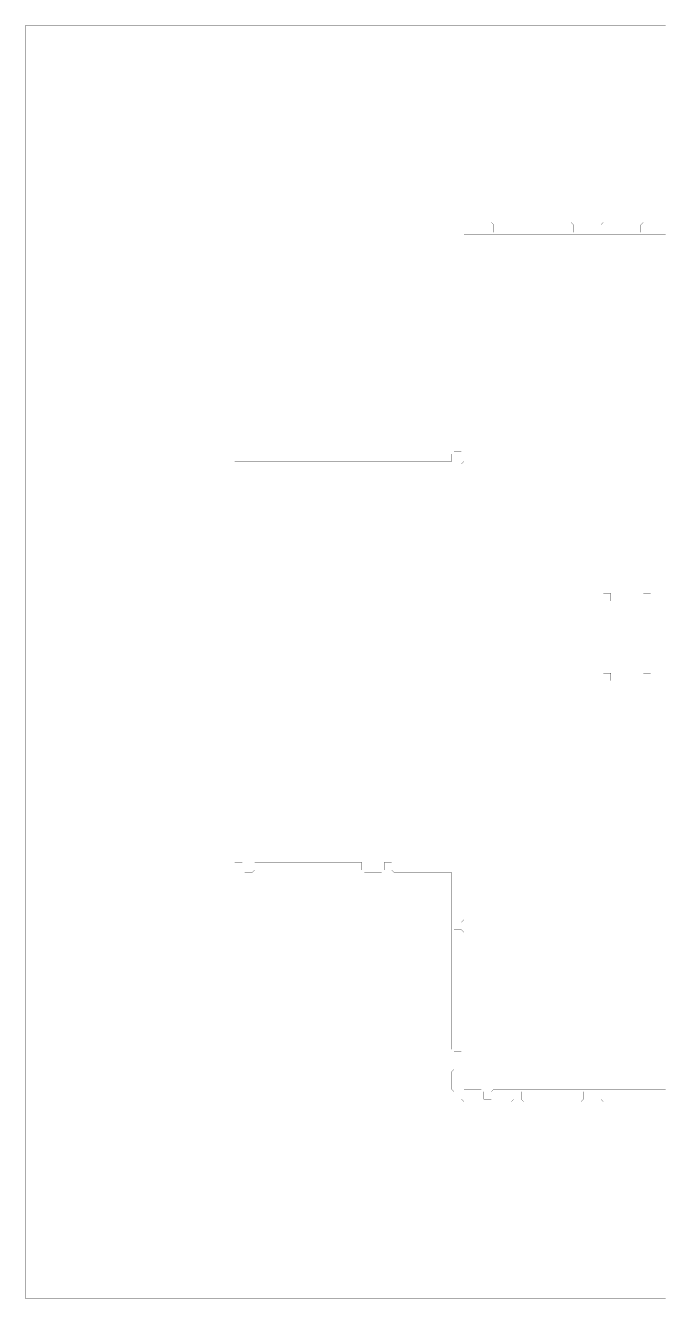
# Model space of a CAD drawing. Header units: metres. Extents: x 0 to 4990, y -4990 to 0.
# Drawn here: x 0 to 2501, y -4990 to 0 of the extents above; entities that cross this region are included whole.
import ezdxf

# ---------------------------------------------------------------- set-up
doc = ezdxf.new("R2010")
doc.units = ezdxf.units.M
doc.layers.add('conductor', color=1, linetype='Continuous')
doc.layers.add('substrate', color=5, linetype='Continuous')

msp = doc.modelspace()

# ---------------------------------------------------------------- linework, layer by layer
at = {"layer": 'conductor', "const_width": 0.5}
msp.add_lwpolyline([(2509.765625, -820.3125), (2500, -820.3125), (2490.234375, -820.3125), (2480.46875, -820.3125), (2470.703125, -820.3125), (2460.9375, -820.3125), (2451.171875, -820.3125), (2441.40625, -820.3125), (2431.640625, -820.3125), (2421.875, -820.3125), (2412.109375, -820.3125), (2402.34375, -820.3125), (2392.578125, -820.3125), (2382.8125, -820.3125), (2373.046875, -820.3125), (2363.28125, -820.3125), (2353.515625, -820.3125), (2343.75, -820.3125), (2333.984375, -820.3125), (2324.21875, -820.3125), (2314.453125, -820.3125), (2304.6875, -820.3125), (2294.921875, -820.3125), (2285.15625, -820.3125), (2275.390625, -820.3125), (2265.625, -820.3125), (2255.859375, -820.3125), (2246.09375, -820.3125), (2236.328125, -820.3125), (2226.5625, -820.3125), (2216.796875, -820.3125), (2207.03125, -820.3125), (2197.265625, -820.3125), (2187.5, -820.3125), (2177.734375, -820.3125), (2167.96875, -820.3125), (2158.203125, -820.3125), (2148.4375, -820.3125), (2138.671875, -820.3125), (2128.90625, -820.3125), (2119.140625, -820.3125), (2109.375, -820.3125), (2099.609375, -820.3125), (2089.84375, -820.3125), (2080.078125, -820.3125), (2070.3125, -820.3125), (2060.546875, -820.3125), (2050.78125, -820.3125), (2041.015625, -820.3125), (2031.25, -820.3125), (2021.484375, -820.3125), (2011.71875, -820.3125), (2001.953125, -820.3125), (1992.1875, -820.3125), (1982.421875, -820.3125), (1972.65625, -820.3125), (1962.890625, -820.3125), (1953.125, -820.3125), (1943.359375, -820.3125), (1933.59375, -820.3125), (1923.828125, -820.3125), (1914.0625, -820.3125), (1904.296875, -820.3125), (1894.53125, -820.3125), (1884.765625, -820.3125), (1875, -820.3125), (1865.234375, -820.3125), (1855.46875, -820.3125), (1845.703125, -820.3125), (1835.9375, -820.3125), (1826.171875, -820.3125), (1816.40625, -820.3125), (1806.640625, -820.3125), (1796.875, -820.3125), (1787.109375, -820.3125), (1777.34375, -820.3125), (1767.578125, -820.3125), (1757.8125, -820.3125), (1748.046875, -820.3125), (1738.28125, -820.3125), (1728.515625, -820.3125), (1718.75, -820.3125), (1718.75, -830.078125), (1718.75, -839.84375), (1718.75, -849.609375), (1718.75, -859.375), (1718.75, -869.140625), (1718.75, -878.90625), (1718.75, -888.671875), (1718.75, -898.4375), (1718.75, -908.203125), (1718.75, -917.96875), (1718.75, -927.734375), (1718.75, -937.5), (1718.75, -947.265625), (1718.75, -957.03125), (1718.75, -966.796875), (1718.75, -976.5625), (1718.75, -986.328125), (1718.75, -996.09375), (1718.75, -1005.859375), (1718.75, -1015.625), (1718.75, -1025.390625), (1718.75, -1035.15625), (1718.75, -1044.921875), (1718.75, -1054.6875), (1718.75, -1064.453125), (1718.75, -1074.21875), (1718.75, -1083.984375), (1718.75, -1093.75), (1718.75, -1103.515625), (1718.75, -1113.28125), (1718.75, -1123.046875), (1718.75, -1132.8125), (1718.75, -1142.578125), (1718.75, -1152.34375), (1718.75, -1162.109375), (1718.75, -1171.875), (1718.75, -1181.640625), (1718.75, -1191.40625), (1718.75, -1201.171875), (1718.75, -1210.9375), (1718.75, -1220.703125), (1718.75, -1230.46875), (1718.75, -1240.234375), (1718.75, -1250), (1718.75, -1259.765625), (1718.75, -1269.53125), (1718.75, -1279.296875), (1718.75, -1289.0625), (1718.75, -1298.828125), (1718.75, -1308.59375), (1718.75, -1318.359375), (1718.75, -1328.125), (1718.75, -1337.890625), (1718.75, -1347.65625), (1718.75, -1357.421875), (1718.75, -1367.1875), (1718.75, -1376.953125), (1718.75, -1386.71875), (1718.75, -1396.484375), (1718.75, -1406.25), (1718.75, -1416.015625), (1718.75, -1425.78125), (1718.75, -1435.546875), (1718.75, -1445.3125), (1718.75, -1455.078125), (1718.75, -1464.84375), (1718.75, -1474.609375), (1718.75, -1484.375), (1718.75, -1494.140625), (1718.75, -1503.90625), (1718.75, -1513.671875), (1718.75, -1523.4375), (1718.75, -1533.203125), (1718.75, -1542.96875), (1718.75, -1552.734375), (1718.75, -1562.5), (1718.75, -1572.265625), (1718.75, -1582.03125), (1718.75, -1591.796875), (1718.75, -1601.5625), (1718.75, -1611.328125), (1718.75, -1621.09375), (1718.75, -1630.859375), (1718.75, -1640.625), (1718.75, -1650.390625), (1718.75, -1660.15625), (1718.75, -1669.921875), (1718.75, -1679.6875), (1718.75, -1689.453125), (1718.75, -1699.21875), (1718.75, -1708.984375), (1708.984375, -1718.75), (1699.21875, -1718.75), (1689.453125, -1718.75), (1679.6875, -1718.75), (1669.921875, -1718.75), (1660.15625, -1718.75), (1650.390625, -1718.75), (1640.625, -1718.75), (1630.859375, -1718.75), (1621.09375, -1718.75), (1611.328125, -1718.75), (1601.5625, -1718.75), (1591.796875, -1718.75), (1582.03125, -1718.75), (1572.265625, -1718.75), (1562.5, -1718.75), (1552.734375, -1718.75), (1542.96875, -1718.75), (1533.203125, -1718.75), (1523.4375, -1718.75), (1513.671875, -1718.75), (1503.90625, -1718.75), (1494.140625, -1718.75), (1484.375, -1718.75), (1474.609375, -1718.75), (1464.84375, -1718.75), (1455.078125, -1718.75), (1445.3125, -1718.75), (1435.546875, -1718.75), (1425.78125, -1718.75), (1416.015625, -1718.75), (1406.25, -1718.75), (1396.484375, -1718.75), (1386.71875, -1718.75), (1376.953125, -1718.75), (1367.1875, -1718.75), (1357.421875, -1718.75), (1347.65625, -1718.75), (1337.890625, -1718.75), (1328.125, -1718.75), (1318.359375, -1718.75), (1308.59375, -1718.75), (1298.828125, -1718.75), (1289.0625, -1718.75), (1279.296875, -1718.75), (1269.53125, -1718.75), (1259.765625, -1718.75), (1250, -1718.75), (1240.234375, -1718.75), (1230.46875, -1718.75), (1220.703125, -1718.75), (1210.9375, -1718.75), (1201.171875, -1718.75), (1191.40625, -1718.75), (1181.640625, -1718.75), (1171.875, -1718.75), (1162.109375, -1718.75), (1152.34375, -1718.75), (1142.578125, -1718.75), (1132.8125, -1718.75), (1123.046875, -1718.75), (1113.28125, -1718.75), (1103.515625, -1718.75), (1093.75, -1718.75), (1083.984375, -1718.75), (1074.21875, -1718.75), (1064.453125, -1718.75), (1054.6875, -1718.75), (1044.921875, -1718.75), (1035.15625, -1718.75), (1025.390625, -1718.75), (1015.625, -1718.75), (1005.859375, -1718.75), (996.09375, -1718.75), (986.328125, -1718.75), (976.5625, -1718.75), (966.796875, -1718.75), (957.03125, -1718.75), (947.265625, -1718.75), (937.5, -1718.75), (927.734375, -1718.75), (917.96875, -1718.75), (908.203125, -1718.75), (898.4375, -1718.75), (888.671875, -1718.75), (878.90625, -1718.75), (869.140625, -1718.75), (859.375, -1718.75), (859.375, -1728.515625), (859.375, -1738.28125), (859.375, -1748.046875), (849.609375, -1757.8125), (839.84375, -1757.8125), (830.078125, -1757.8125), (820.3125, -1757.8125), (820.3125, -1767.578125), (820.3125, -1777.34375), (820.3125, -1787.109375), (820.3125, -1796.875), (820.3125, -1806.640625), (820.3125, -1816.40625), (820.3125, -1826.171875), (820.3125, -1835.9375), (820.3125, -1845.703125), (820.3125, -1855.46875), (820.3125, -1865.234375), (820.3125, -1875), (820.3125, -1884.765625), (820.3125, -1894.53125), (820.3125, -1904.296875), (820.3125, -1914.0625), (820.3125, -1923.828125), (820.3125, -1933.59375), (820.3125, -1943.359375), (820.3125, -1953.125), (820.3125, -1962.890625), (820.3125, -1972.65625), (820.3125, -1982.421875), (820.3125, -1992.1875), (820.3125, -2001.953125), (820.3125, -2011.71875), (820.3125, -2021.484375), (820.3125, -2031.25), (820.3125, -2041.015625), (820.3125, -2050.78125), (820.3125, -2060.546875), (820.3125, -2070.3125), (820.3125, -2080.078125), (820.3125, -2089.84375), (820.3125, -2099.609375), (820.3125, -2109.375), (820.3125, -2119.140625), (820.3125, -2128.90625), (820.3125, -2138.671875), (820.3125, -2148.4375), (820.3125, -2158.203125), (820.3125, -2167.96875), (820.3125, -2177.734375), (820.3125, -2187.5), (820.3125, -2197.265625), (820.3125, -2207.03125), (820.3125, -2216.796875), (820.3125, -2226.5625), (820.3125, -2236.328125), (820.3125, -2246.09375), (820.3125, -2255.859375), (820.3125, -2265.625), (820.3125, -2275.390625), (820.3125, -2285.15625), (820.3125, -2294.921875), (820.3125, -2304.6875), (820.3125, -2314.453125), (820.3125, -2324.21875), (820.3125, -2333.984375), (820.3125, -2343.75), (820.3125, -2353.515625), (820.3125, -2363.28125), (820.3125, -2373.046875), (820.3125, -2382.8125), (820.3125, -2392.578125), (820.3125, -2402.34375), (820.3125, -2412.109375), (820.3125, -2421.875), (820.3125, -2431.640625), (820.3125, -2441.40625), (820.3125, -2451.171875), (820.3125, -2460.9375), (820.3125, -2470.703125), (820.3125, -2480.46875), (820.3125, -2490.234375), (820.3125, -2500), (820.3125, -2509.765625), (820.3125, -2519.53125), (820.3125, -2529.296875), (820.3125, -2539.0625), (820.3125, -2548.828125), (820.3125, -2558.59375), (820.3125, -2568.359375), (820.3125, -2578.125), (820.3125, -2587.890625), (820.3125, -2597.65625), (820.3125, -2607.421875), (820.3125, -2617.1875), (820.3125, -2626.953125), (820.3125, -2636.71875), (820.3125, -2646.484375), (820.3125, -2656.25), (820.3125, -2666.015625), (820.3125, -2675.78125), (820.3125, -2685.546875), (820.3125, -2695.3125), (820.3125, -2705.078125), (820.3125, -2714.84375), (820.3125, -2724.609375), (820.3125, -2734.375), (820.3125, -2744.140625), (820.3125, -2753.90625), (820.3125, -2763.671875), (820.3125, -2773.4375), (820.3125, -2783.203125), (820.3125, -2792.96875), (820.3125, -2802.734375), (820.3125, -2812.5), (820.3125, -2822.265625), (820.3125, -2832.03125), (820.3125, -2841.796875), (820.3125, -2851.5625), (820.3125, -2861.328125), (820.3125, -2871.09375), (820.3125, -2880.859375), (820.3125, -2890.625), (820.3125, -2900.390625), (820.3125, -2910.15625), (820.3125, -2919.921875), (820.3125, -2929.6875), (820.3125, -2939.453125), (820.3125, -2949.21875), (820.3125, -2958.984375), (820.3125, -2968.75), (820.3125, -2978.515625), (820.3125, -2988.28125), (820.3125, -2998.046875), (820.3125, -3007.8125), (820.3125, -3017.578125), (820.3125, -3027.34375), (820.3125, -3037.109375), (820.3125, -3046.875), (820.3125, -3056.640625), (820.3125, -3066.40625), (820.3125, -3076.171875), (820.3125, -3085.9375), (820.3125, -3095.703125), (820.3125, -3105.46875), (820.3125, -3115.234375), (820.3125, -3125), (820.3125, -3134.765625), (820.3125, -3144.53125), (820.3125, -3154.296875), (820.3125, -3164.0625), (820.3125, -3173.828125), (820.3125, -3183.59375), (820.3125, -3193.359375), (820.3125, -3203.125), (820.3125, -3212.890625), (820.3125, -3222.65625), (820.3125, -3232.421875), (820.3125, -3242.1875), (820.3125, -3251.953125), (820.3125, -3261.71875), (820.3125, -3271.484375), (830.078125, -3271.484375), (839.84375, -3271.484375), (849.609375, -3271.484375), (859.375, -3271.484375), (869.140625, -3271.484375), (878.90625, -3271.484375), (888.671875, -3271.484375), (898.4375, -3271.484375), (908.203125, -3271.484375), (917.96875, -3271.484375), (927.734375, -3271.484375), (937.5, -3271.484375), (947.265625, -3271.484375), (957.03125, -3271.484375), (966.796875, -3271.484375), (976.5625, -3271.484375), (986.328125, -3271.484375), (996.09375, -3271.484375), (1005.859375, -3271.484375), (1015.625, -3271.484375), (1025.390625, -3271.484375), (1035.15625, -3271.484375), (1044.921875, -3271.484375), (1054.6875, -3271.484375), (1064.453125, -3271.484375), (1074.21875, -3271.484375), (1083.984375, -3271.484375), (1093.75, -3271.484375), (1103.515625, -3271.484375), (1113.28125, -3271.484375), (1123.046875, -3271.484375), (1132.8125, -3271.484375), (1142.578125, -3271.484375), (1152.34375, -3271.484375), (1162.109375, -3271.484375), (1171.875, -3271.484375), (1181.640625, -3271.484375), (1191.40625, -3271.484375), (1201.171875, -3271.484375), (1210.9375, -3271.484375), (1220.703125, -3271.484375), (1230.46875, -3271.484375), (1240.234375, -3271.484375), (1250, -3271.484375), (1259.765625, -3271.484375), (1269.53125, -3271.484375), (1279.296875, -3271.484375), (1289.0625, -3271.484375), (1298.828125, -3271.484375), (1308.59375, -3271.484375), (1318.359375, -3271.484375), (1328.125, -3271.484375), (1337.890625, -3271.484375), (1347.65625, -3271.484375), (1357.421875, -3271.484375), (1367.1875, -3271.484375), (1376.953125, -3271.484375), (1386.71875, -3271.484375), (1396.484375, -3271.484375), (1406.25, -3271.484375), (1416.015625, -3271.484375), (1425.78125, -3271.484375), (1435.546875, -3271.484375), (1445.3125, -3271.484375), (1455.078125, -3271.484375), (1464.84375, -3271.484375), (1474.609375, -3271.484375), (1484.375, -3271.484375), (1494.140625, -3271.484375), (1503.90625, -3271.484375), (1513.671875, -3271.484375), (1523.4375, -3271.484375), (1533.203125, -3271.484375), (1542.96875, -3271.484375), (1552.734375, -3271.484375), (1562.5, -3271.484375), (1572.265625, -3271.484375), (1582.03125, -3271.484375), (1591.796875, -3271.484375), (1601.5625, -3271.484375), (1611.328125, -3271.484375), (1621.09375, -3271.484375), (1630.859375, -3271.484375), (1640.625, -3271.484375), (1650.390625, -3271.484375), (1660.15625, -3271.484375), (1669.921875, -3271.484375), (1679.6875, -3281.25), (1679.6875, -3291.015625), (1679.6875, -3300.78125), (1679.6875, -3310.546875), (1689.453125, -3310.546875), (1699.21875, -3310.546875), (1708.984375, -3310.546875), (1718.75, -3320.3125), (1718.75, -3330.078125), (1718.75, -3339.84375), (1718.75, -3349.609375), (1718.75, -3359.375), (1718.75, -3369.140625), (1718.75, -3378.90625), (1718.75, -3388.671875), (1718.75, -3398.4375), (1718.75, -3408.203125), (1718.75, -3417.96875), (1718.75, -3427.734375), (1718.75, -3437.5), (1718.75, -3447.265625), (1718.75, -3457.03125), (1718.75, -3466.796875), (1718.75, -3476.5625), (1718.75, -3486.328125), (1718.75, -3496.09375), (1718.75, -3505.859375), (1708.984375, -3515.625), (1699.21875, -3515.625), (1689.453125, -3515.625), (1679.6875, -3515.625), (1679.6875, -3525.390625), (1679.6875, -3535.15625), (1679.6875, -3544.921875), (1689.453125, -3544.921875), (1699.21875, -3544.921875), (1708.984375, -3544.921875), (1718.75, -3554.6875), (1718.75, -3564.453125), (1718.75, -3574.21875), (1718.75, -3583.984375), (1718.75, -3593.75), (1718.75, -3603.515625), (1718.75, -3613.28125), (1718.75, -3623.046875), (1718.75, -3632.8125), (1718.75, -3642.578125), (1718.75, -3652.34375), (1718.75, -3662.109375), (1718.75, -3671.875), (1718.75, -3681.640625), (1718.75, -3691.40625), (1718.75, -3701.171875), (1718.75, -3710.9375), (1718.75, -3720.703125), (1718.75, -3730.46875), (1718.75, -3740.234375), (1718.75, -3750), (1718.75, -3759.765625), (1718.75, -3769.53125), (1718.75, -3779.296875), (1718.75, -3789.0625), (1718.75, -3798.828125), (1718.75, -3808.59375), (1718.75, -3818.359375), (1718.75, -3828.125), (1718.75, -3837.890625), (1718.75, -3847.65625), (1718.75, -3857.421875), (1718.75, -3867.1875), (1718.75, -3876.953125), (1718.75, -3886.71875), (1718.75, -3896.484375), (1718.75, -3906.25), (1718.75, -3916.015625), (1718.75, -3925.78125), (1718.75, -3935.546875), (1718.75, -3945.3125), (1718.75, -3955.078125), (1718.75, -3964.84375), (1718.75, -3974.609375), (1718.75, -3984.375), (1718.75, -3994.140625), (1718.75, -4003.90625), (1718.75, -4013.671875), (1718.75, -4023.4375), (1718.75, -4033.203125), (1718.75, -4042.96875), (1718.75, -4052.734375), (1718.75, -4062.5), (1718.75, -4072.265625), (1718.75, -4082.03125), (1718.75, -4091.796875), (1718.75, -4101.5625), (1718.75, -4111.328125), (1718.75, -4121.09375), (1718.75, -4130.859375), (1718.75, -4140.625), (1718.75, -4150.390625), (1718.75, -4160.15625), (1718.75, -4169.921875), (1728.515625, -4169.921875), (1738.28125, -4169.921875), (1748.046875, -4169.921875), (1757.8125, -4169.921875), (1767.578125, -4169.921875), (1777.34375, -4169.921875), (1787.109375, -4169.921875), (1796.875, -4179.6875), (1796.875, -4189.453125), (1796.875, -4199.21875), (1796.875, -4208.984375), (1806.640625, -4208.984375), (1816.40625, -4208.984375), (1826.171875, -4208.984375), (1826.171875, -4199.21875), (1826.171875, -4189.453125), (1826.171875, -4179.6875), (1835.9375, -4169.921875), (1845.703125, -4169.921875), (1855.46875, -4169.921875), (1865.234375, -4169.921875), (1875, -4169.921875), (1884.765625, -4169.921875), (1894.53125, -4169.921875), (1904.296875, -4169.921875), (1914.0625, -4169.921875), (1923.828125, -4169.921875), (1933.59375, -4169.921875), (1943.359375, -4169.921875), (1953.125, -4169.921875), (1962.890625, -4169.921875), (1972.65625, -4169.921875), (1982.421875, -4169.921875), (1992.1875, -4169.921875), (2001.953125, -4169.921875), (2011.71875, -4169.921875), (2021.484375, -4169.921875), (2031.25, -4169.921875), (2041.015625, -4169.921875), (2050.78125, -4169.921875), (2060.546875, -4169.921875), (2070.3125, -4169.921875), (2080.078125, -4169.921875), (2089.84375, -4169.921875), (2099.609375, -4169.921875), (2109.375, -4169.921875), (2119.140625, -4169.921875), (2128.90625, -4169.921875), (2138.671875, -4169.921875), (2148.4375, -4169.921875), (2158.203125, -4169.921875), (2167.96875, -4169.921875), (2177.734375, -4169.921875), (2187.5, -4169.921875), (2197.265625, -4169.921875), (2207.03125, -4169.921875), (2216.796875, -4169.921875), (2226.5625, -4169.921875), (2236.328125, -4169.921875), (2246.09375, -4169.921875), (2255.859375, -4169.921875), (2265.625, -4169.921875), (2275.390625, -4169.921875), (2285.15625, -4169.921875), (2294.921875, -4169.921875), (2304.6875, -4169.921875), (2314.453125, -4169.921875), (2324.21875, -4169.921875), (2333.984375, -4169.921875), (2343.75, -4169.921875), (2353.515625, -4169.921875), (2363.28125, -4169.921875), (2373.046875, -4169.921875), (2382.8125, -4169.921875), (2392.578125, -4169.921875), (2402.34375, -4169.921875), (2412.109375, -4169.921875), (2421.875, -4169.921875), (2431.640625, -4169.921875), (2441.40625, -4169.921875), (2451.171875, -4169.921875), (2460.9375, -4169.921875), (2470.703125, -4169.921875), (2480.46875, -4169.921875), (2490.234375, -4169.921875), (2500, -4169.921875), (2509.765625, -4169.921875)], dxfattribs=at)
at = {"layer": 'substrate', "const_width": 0.5}
for points in [[(2509.765625, 0), (2500, 0), (2490.234375, 0), (2480.46875, 0), (2470.703125, 0), (2460.9375, 0), (2451.171875, 0), (2441.40625, 0), (2431.640625, 0), (2421.875, 0), (2412.109375, 0), (2402.34375, 0), (2392.578125, 0), (2382.8125, 0), (2373.046875, 0), (2363.28125, 0), (2353.515625, 0), (2343.75, 0), (2333.984375, 0), (2324.21875, 0), (2314.453125, 0), (2304.6875, 0), (2294.921875, 0), (2285.15625, 0), (2275.390625, 0), (2265.625, 0), (2255.859375, 0), (2246.09375, 0), (2236.328125, 0), (2226.5625, 0), (2216.796875, 0), (2207.03125, 0), (2197.265625, 0), (2187.5, 0), (2177.734375, 0), (2167.96875, 0), (2158.203125, 0), (2148.4375, 0), (2138.671875, 0), (2128.90625, 0), (2119.140625, 0), (2109.375, 0), (2099.609375, 0), (2089.84375, 0), (2080.078125, 0), (2070.3125, 0), (2060.546875, 0), (2050.78125, 0), (2041.015625, 0), (2031.25, 0), (2021.484375, 0), (2011.71875, 0), (2001.953125, 0), (1992.1875, 0), (1982.421875, 0), (1972.65625, 0), (1962.890625, 0), (1953.125, 0), (1943.359375, 0), (1933.59375, 0), (1923.828125, 0), (1914.0625, 0), (1904.296875, 0), (1894.53125, 0), (1884.765625, 0), (1875, 0), (1865.234375, 0), (1855.46875, 0), (1845.703125, 0), (1835.9375, 0), (1826.171875, 0), (1816.40625, 0), (1806.640625, 0), (1796.875, 0), (1787.109375, 0), (1777.34375, 0), (1767.578125, 0), (1757.8125, 0), (1748.046875, 0), (1738.28125, 0), (1728.515625, 0), (1718.75, 0), (1708.984375, 0), (1699.21875, 0), (1689.453125, 0), (1679.6875, 0), (1669.921875, 0), (1660.15625, 0), (1650.390625, 0), (1640.625, 0), (1630.859375, 0), (1621.09375, 0), (1611.328125, 0), (1601.5625, 0), (1591.796875, 0), (1582.03125, 0), (1572.265625, 0), (1562.5, 0), (1552.734375, 0), (1542.96875, 0), (1533.203125, 0), (1523.4375, 0), (1513.671875, 0), (1503.90625, 0), (1494.140625, 0), (1484.375, 0), (1474.609375, 0), (1464.84375, 0), (1455.078125, 0), (1445.3125, 0), (1435.546875, 0), (1425.78125, 0), (1416.015625, 0), (1406.25, 0), (1396.484375, 0), (1386.71875, 0), (1376.953125, 0), (1367.1875, 0), (1357.421875, 0), (1347.65625, 0), (1337.890625, 0), (1328.125, 0), (1318.359375, 0), (1308.59375, 0), (1298.828125, 0), (1289.0625, 0), (1279.296875, 0), (1269.53125, 0), (1259.765625, 0), (1250, 0), (1240.234375, 0), (1230.46875, 0), (1220.703125, 0), (1210.9375, 0), (1201.171875, 0), (1191.40625, 0), (1181.640625, 0), (1171.875, 0), (1162.109375, 0), (1152.34375, 0), (1142.578125, 0), (1132.8125, 0), (1123.046875, 0), (1113.28125, 0), (1103.515625, 0), (1093.75, 0), (1083.984375, 0), (1074.21875, 0), (1064.453125, 0), (1054.6875, 0), (1044.921875, 0), (1035.15625, 0), (1025.390625, 0), (1015.625, 0), (1005.859375, 0), (996.09375, 0), (986.328125, 0), (976.5625, 0), (966.796875, 0), (957.03125, 0), (947.265625, 0), (937.5, 0), (927.734375, 0), (917.96875, 0), (908.203125, 0), (898.4375, 0), (888.671875, 0), (878.90625, 0), (869.140625, 0), (859.375, 0), (849.609375, 0), (839.84375, 0), (830.078125, 0), (820.3125, 0), (810.546875, 0), (800.78125, 0), (791.015625, 0), (781.25, 0), (771.484375, 0), (761.71875, 0), (751.953125, 0), (742.1875, 0), (732.421875, 0), (722.65625, 0), (712.890625, 0), (703.125, 0), (693.359375, 0), (683.59375, 0), (673.828125, 0), (664.0625, 0), (654.296875, 0), (644.53125, 0), (634.765625, 0), (625, 0), (615.234375, 0), (605.46875, 0), (595.703125, 0), (585.9375, 0), (576.171875, 0), (566.40625, 0), (556.640625, 0), (546.875, 0), (537.109375, 0), (527.34375, 0), (517.578125, 0), (507.8125, 0), (498.046875, 0), (488.28125, 0), (478.515625, 0), (468.75, 0), (458.984375, 0), (449.21875, 0), (439.453125, 0), (429.6875, 0), (419.921875, 0), (410.15625, 0), (400.390625, 0), (390.625, 0), (380.859375, 0), (371.09375, 0), (361.328125, 0), (351.5625, 0), (341.796875, 0), (332.03125, 0), (322.265625, 0), (312.5, 0), (302.734375, 0), (292.96875, 0), (283.203125, 0), (273.4375, 0), (263.671875, 0), (253.90625, 0), (244.140625, 0), (234.375, 0), (224.609375, 0), (214.84375, 0), (205.078125, 0), (195.3125, 0), (185.546875, 0), (175.78125, 0), (166.015625, 0), (156.25, 0), (146.484375, 0), (136.71875, 0), (126.953125, 0), (117.1875, 0), (107.421875, 0), (97.65625, 0), (87.890625, 0), (78.125, 0), (68.359375, 0), (58.59375, 0), (48.828125, 0), (39.0625, 0), (29.296875, 0), (19.53125, 0), (9.765625, 0), (0, 0), (0, -9.765625), (0, -19.53125), (0, -29.296875), (0, -39.0625), (0, -48.828125), (0, -58.59375), (0, -68.359375), (0, -78.125), (0, -87.890625), (0, -97.65625), (0, -107.421875), (0, -117.1875), (0, -126.953125), (0, -136.71875), (0, -146.484375), (0, -156.25), (0, -166.015625), (0, -175.78125), (0, -185.546875), (0, -195.3125), (0, -205.078125), (0, -214.84375), (0, -224.609375), (0, -234.375), (0, -244.140625), (0, -253.90625), (0, -263.671875), (0, -273.4375), (0, -283.203125), (0, -292.96875), (0, -302.734375), (0, -312.5), (0, -322.265625), (0, -332.03125), (0, -341.796875), (0, -351.5625), (0, -361.328125), (0, -371.09375), (0, -380.859375), (0, -390.625), (0, -400.390625), (0, -410.15625), (0, -419.921875), (0, -429.6875), (0, -439.453125), (0, -449.21875), (0, -458.984375), (0, -468.75), (0, -478.515625), (0, -488.28125), (0, -498.046875), (0, -507.8125), (0, -517.578125), (0, -527.34375), (0, -537.109375), (0, -546.875), (0, -556.640625), (0, -566.40625), (0, -576.171875), (0, -585.9375), (0, -595.703125), (0, -605.46875), (0, -615.234375), (0, -625), (0, -634.765625), (0, -644.53125), (0, -654.296875), (0, -664.0625), (0, -673.828125), (0, -683.59375), (0, -693.359375), (0, -703.125), (0, -712.890625), (0, -722.65625), (0, -732.421875), (0, -742.1875), (0, -751.953125), (0, -761.71875), (0, -771.484375), (0, -781.25), (0, -791.015625), (0, -800.78125), (0, -810.546875), (0, -820.3125), (0, -830.078125), (0, -839.84375), (0, -849.609375), (0, -859.375), (0, -869.140625), (0, -878.90625), (0, -888.671875), (0, -898.4375), (0, -908.203125), (0, -917.96875), (0, -927.734375), (0, -937.5), (0, -947.265625), (0, -957.03125), (0, -966.796875), (0, -976.5625), (0, -986.328125), (0, -996.09375), (0, -1005.859375), (0, -1015.625), (0, -1025.390625), (0, -1035.15625), (0, -1044.921875), (0, -1054.6875), (0, -1064.453125), (0, -1074.21875), (0, -1083.984375), (0, -1093.75), (0, -1103.515625), (0, -1113.28125), (0, -1123.046875), (0, -1132.8125), (0, -1142.578125), (0, -1152.34375), (0, -1162.109375), (0, -1171.875), (0, -1181.640625), (0, -1191.40625), (0, -1201.171875), (0, -1210.9375), (0, -1220.703125), (0, -1230.46875), (0, -1240.234375), (0, -1250), (0, -1259.765625), (0, -1269.53125), (0, -1279.296875), (0, -1289.0625), (0, -1298.828125), (0, -1308.59375), (0, -1318.359375), (0, -1328.125), (0, -1337.890625), (0, -1347.65625), (0, -1357.421875), (0, -1367.1875), (0, -1376.953125), (0, -1386.71875), (0, -1396.484375), (0, -1406.25), (0, -1416.015625), (0, -1425.78125), (0, -1435.546875), (0, -1445.3125), (0, -1455.078125), (0, -1464.84375), (0, -1474.609375), (0, -1484.375), (0, -1494.140625), (0, -1503.90625), (0, -1513.671875), (0, -1523.4375), (0, -1533.203125), (0, -1542.96875), (0, -1552.734375), (0, -1562.5), (0, -1572.265625), (0, -1582.03125), (0, -1591.796875), (0, -1601.5625), (0, -1611.328125), (0, -1621.09375), (0, -1630.859375), (0, -1640.625), (0, -1650.390625), (0, -1660.15625), (0, -1669.921875), (0, -1679.6875), (0, -1689.453125), (0, -1699.21875), (0, -1708.984375), (0, -1718.75), (0, -1728.515625), (0, -1738.28125), (0, -1748.046875), (0, -1757.8125), (0, -1767.578125), (0, -1777.34375), (0, -1787.109375), (0, -1796.875), (0, -1806.640625), (0, -1816.40625), (0, -1826.171875), (0, -1835.9375), (0, -1845.703125), (0, -1855.46875), (0, -1865.234375), (0, -1875), (0, -1884.765625), (0, -1894.53125), (0, -1904.296875), (0, -1914.0625), (0, -1923.828125), (0, -1933.59375), (0, -1943.359375), (0, -1953.125), (0, -1962.890625), (0, -1972.65625), (0, -1982.421875), (0, -1992.1875), (0, -2001.953125), (0, -2011.71875), (0, -2021.484375), (0, -2031.25), (0, -2041.015625), (0, -2050.78125), (0, -2060.546875), (0, -2070.3125), (0, -2080.078125), (0, -2089.84375), (0, -2099.609375), (0, -2109.375), (0, -2119.140625), (0, -2128.90625), (0, -2138.671875), (0, -2148.4375), (0, -2158.203125), (0, -2167.96875), (0, -2177.734375), (0, -2187.5), (0, -2197.265625), (0, -2207.03125), (0, -2216.796875), (0, -2226.5625), (0, -2236.328125), (0, -2246.09375), (0, -2255.859375), (0, -2265.625), (0, -2275.390625), (0, -2285.15625), (0, -2294.921875), (0, -2304.6875), (0, -2314.453125), (0, -2324.21875), (0, -2333.984375), (0, -2343.75), (0, -2353.515625), (0, -2363.28125), (0, -2373.046875), (0, -2382.8125), (0, -2392.578125), (0, -2402.34375), (0, -2412.109375), (0, -2421.875), (0, -2431.640625), (0, -2441.40625), (0, -2451.171875), (0, -2460.9375), (0, -2470.703125), (0, -2480.46875), (0, -2490.234375), (0, -2500), (0, -2509.765625), (0, -2519.53125), (0, -2529.296875), (0, -2539.0625), (0, -2548.828125), (0, -2558.59375), (0, -2568.359375), (0, -2578.125), (0, -2587.890625), (0, -2597.65625), (0, -2607.421875), (0, -2617.1875), (0, -2626.953125), (0, -2636.71875), (0, -2646.484375), (0, -2656.25), (0, -2666.015625), (0, -2675.78125), (0, -2685.546875), (0, -2695.3125), (0, -2705.078125), (0, -2714.84375), (0, -2724.609375), (0, -2734.375), (0, -2744.140625), (0, -2753.90625), (0, -2763.671875), (0, -2773.4375), (0, -2783.203125), (0, -2792.96875), (0, -2802.734375), (0, -2812.5), (0, -2822.265625), (0, -2832.03125), (0, -2841.796875), (0, -2851.5625), (0, -2861.328125), (0, -2871.09375), (0, -2880.859375), (0, -2890.625), (0, -2900.390625), (0, -2910.15625), (0, -2919.921875), (0, -2929.6875), (0, -2939.453125), (0, -2949.21875), (0, -2958.984375), (0, -2968.75), (0, -2978.515625), (0, -2988.28125), (0, -2998.046875), (0, -3007.8125), (0, -3017.578125), (0, -3027.34375), (0, -3037.109375), (0, -3046.875), (0, -3056.640625), (0, -3066.40625), (0, -3076.171875), (0, -3085.9375), (0, -3095.703125), (0, -3105.46875), (0, -3115.234375), (0, -3125), (0, -3134.765625), (0, -3144.53125), (0, -3154.296875), (0, -3164.0625), (0, -3173.828125), (0, -3183.59375), (0, -3193.359375), (0, -3203.125), (0, -3212.890625), (0, -3222.65625), (0, -3232.421875), (0, -3242.1875), (0, -3251.953125), (0, -3261.71875), (0, -3271.484375), (0, -3281.25), (0, -3291.015625), (0, -3300.78125), (0, -3310.546875), (0, -3320.3125), (0, -3330.078125), (0, -3339.84375), (0, -3349.609375), (0, -3359.375), (0, -3369.140625), (0, -3378.90625), (0, -3388.671875), (0, -3398.4375), (0, -3408.203125), (0, -3417.96875), (0, -3427.734375), (0, -3437.5), (0, -3447.265625), (0, -3457.03125), (0, -3466.796875), (0, -3476.5625), (0, -3486.328125), (0, -3496.09375), (0, -3505.859375), (0, -3515.625), (0, -3525.390625), (0, -3535.15625), (0, -3544.921875), (0, -3554.6875), (0, -3564.453125), (0, -3574.21875), (0, -3583.984375), (0, -3593.75), (0, -3603.515625), (0, -3613.28125), (0, -3623.046875), (0, -3632.8125), (0, -3642.578125), (0, -3652.34375), (0, -3662.109375), (0, -3671.875), (0, -3681.640625), (0, -3691.40625), (0, -3701.171875), (0, -3710.9375), (0, -3720.703125), (0, -3730.46875), (0, -3740.234375), (0, -3750), (0, -3759.765625), (0, -3769.53125), (0, -3779.296875), (0, -3789.0625), (0, -3798.828125), (0, -3808.59375), (0, -3818.359375), (0, -3828.125), (0, -3837.890625), (0, -3847.65625), (0, -3857.421875), (0, -3867.1875), (0, -3876.953125), (0, -3886.71875), (0, -3896.484375), (0, -3906.25), (0, -3916.015625), (0, -3925.78125), (0, -3935.546875), (0, -3945.3125), (0, -3955.078125), (0, -3964.84375), (0, -3974.609375), (0, -3984.375), (0, -3994.140625), (0, -4003.90625), (0, -4013.671875), (0, -4023.4375), (0, -4033.203125), (0, -4042.96875), (0, -4052.734375), (0, -4062.5), (0, -4072.265625), (0, -4082.03125), (0, -4091.796875), (0, -4101.5625), (0, -4111.328125), (0, -4121.09375), (0, -4130.859375), (0, -4140.625), (0, -4150.390625), (0, -4160.15625), (0, -4169.921875), (0, -4179.6875), (0, -4189.453125), (0, -4199.21875), (0, -4208.984375), (0, -4218.75), (0, -4228.515625), (0, -4238.28125), (0, -4248.046875), (0, -4257.8125), (0, -4267.578125), (0, -4277.34375), (0, -4287.109375), (0, -4296.875), (0, -4306.640625), (0, -4316.40625), (0, -4326.171875), (0, -4335.9375), (0, -4345.703125), (0, -4355.46875), (0, -4365.234375), (0, -4375), (0, -4384.765625), (0, -4394.53125), (0, -4404.296875), (0, -4414.0625), (0, -4423.828125), (0, -4433.59375), (0, -4443.359375), (0, -4453.125), (0, -4462.890625), (0, -4472.65625), (0, -4482.421875), (0, -4492.1875), (0, -4501.953125), (0, -4511.71875), (0, -4521.484375), (0, -4531.25), (0, -4541.015625), (0, -4550.78125), (0, -4560.546875), (0, -4570.3125), (0, -4580.078125), (0, -4589.84375), (0, -4599.609375), (0, -4609.375), (0, -4619.140625), (0, -4628.90625), (0, -4638.671875), (0, -4648.4375), (0, -4658.203125), (0, -4667.96875), (0, -4677.734375), (0, -4687.5), (0, -4697.265625), (0, -4707.03125), (0, -4716.796875), (0, -4726.5625), (0, -4736.328125), (0, -4746.09375), (0, -4755.859375), (0, -4765.625), (0, -4775.390625), (0, -4785.15625), (0, -4794.921875), (0, -4804.6875), (0, -4814.453125), (0, -4824.21875), (0, -4833.984375), (0, -4843.75), (0, -4853.515625), (0, -4863.28125), (0, -4873.046875), (0, -4882.8125), (0, -4892.578125), (0, -4902.34375), (0, -4912.109375), (0, -4921.875), (0, -4931.640625), (0, -4941.40625), (0, -4951.171875), (0, -4960.9375), (0, -4970.703125), (0, -4980.46875), (0, -4990.234375), (9.765625, -4990.234375), (19.53125, -4990.234375), (29.296875, -4990.234375), (39.0625, -4990.234375), (48.828125, -4990.234375), (58.59375, -4990.234375), (68.359375, -4990.234375), (78.125, -4990.234375), (87.890625, -4990.234375), (97.65625, -4990.234375), (107.421875, -4990.234375), (117.1875, -4990.234375), (126.953125, -4990.234375), (136.71875, -4990.234375), (146.484375, -4990.234375), (156.25, -4990.234375), (166.015625, -4990.234375), (175.78125, -4990.234375), (185.546875, -4990.234375), (195.3125, -4990.234375), (205.078125, -4990.234375), (214.84375, -4990.234375), (224.609375, -4990.234375), (234.375, -4990.234375), (244.140625, -4990.234375), (253.90625, -4990.234375), (263.671875, -4990.234375), (273.4375, -4990.234375), (283.203125, -4990.234375), (292.96875, -4990.234375), (302.734375, -4990.234375), (312.5, -4990.234375), (322.265625, -4990.234375), (332.03125, -4990.234375), (341.796875, -4990.234375), (351.5625, -4990.234375), (361.328125, -4990.234375), (371.09375, -4990.234375), (380.859375, -4990.234375), (390.625, -4990.234375), (400.390625, -4990.234375), (410.15625, -4990.234375), (419.921875, -4990.234375), (429.6875, -4990.234375), (439.453125, -4990.234375), (449.21875, -4990.234375), (458.984375, -4990.234375), (468.75, -4990.234375), (478.515625, -4990.234375), (488.28125, -4990.234375), (498.046875, -4990.234375), (507.8125, -4990.234375), (517.578125, -4990.234375), (527.34375, -4990.234375), (537.109375, -4990.234375), (546.875, -4990.234375), (556.640625, -4990.234375), (566.40625, -4990.234375), (576.171875, -4990.234375), (585.9375, -4990.234375), (595.703125, -4990.234375), (605.46875, -4990.234375), (615.234375, -4990.234375), (625, -4990.234375), (634.765625, -4990.234375), (644.53125, -4990.234375), (654.296875, -4990.234375), (664.0625, -4990.234375), (673.828125, -4990.234375), (683.59375, -4990.234375), (693.359375, -4990.234375), (703.125, -4990.234375), (712.890625, -4990.234375), (722.65625, -4990.234375), (732.421875, -4990.234375), (742.1875, -4990.234375), (751.953125, -4990.234375), (761.71875, -4990.234375), (771.484375, -4990.234375), (781.25, -4990.234375), (791.015625, -4990.234375), (800.78125, -4990.234375), (810.546875, -4990.234375), (820.3125, -4990.234375), (830.078125, -4990.234375), (839.84375, -4990.234375), (849.609375, -4990.234375), (859.375, -4990.234375), (869.140625, -4990.234375), (878.90625, -4990.234375), (888.671875, -4990.234375), (898.4375, -4990.234375), (908.203125, -4990.234375), (917.96875, -4990.234375), (927.734375, -4990.234375), (937.5, -4990.234375), (947.265625, -4990.234375), (957.03125, -4990.234375), (966.796875, -4990.234375), (976.5625, -4990.234375), (986.328125, -4990.234375), (996.09375, -4990.234375), (1005.859375, -4990.234375), (1015.625, -4990.234375), (1025.390625, -4990.234375), (1035.15625, -4990.234375), (1044.921875, -4990.234375), (1054.6875, -4990.234375), (1064.453125, -4990.234375), (1074.21875, -4990.234375), (1083.984375, -4990.234375), (1093.75, -4990.234375), (1103.515625, -4990.234375), (1113.28125, -4990.234375), (1123.046875, -4990.234375), (1132.8125, -4990.234375), (1142.578125, -4990.234375), (1152.34375, -4990.234375), (1162.109375, -4990.234375), (1171.875, -4990.234375), (1181.640625, -4990.234375), (1191.40625, -4990.234375), (1201.171875, -4990.234375), (1210.9375, -4990.234375), (1220.703125, -4990.234375), (1230.46875, -4990.234375), (1240.234375, -4990.234375), (1250, -4990.234375), (1259.765625, -4990.234375), (1269.53125, -4990.234375), (1279.296875, -4990.234375), (1289.0625, -4990.234375), (1298.828125, -4990.234375), (1308.59375, -4990.234375), (1318.359375, -4990.234375), (1328.125, -4990.234375), (1337.890625, -4990.234375), (1347.65625, -4990.234375), (1357.421875, -4990.234375), (1367.1875, -4990.234375), (1376.953125, -4990.234375), (1386.71875, -4990.234375), (1396.484375, -4990.234375), (1406.25, -4990.234375), (1416.015625, -4990.234375), (1425.78125, -4990.234375), (1435.546875, -4990.234375), (1445.3125, -4990.234375), (1455.078125, -4990.234375), (1464.84375, -4990.234375), (1474.609375, -4990.234375), (1484.375, -4990.234375), (1494.140625, -4990.234375), (1503.90625, -4990.234375), (1513.671875, -4990.234375), (1523.4375, -4990.234375), (1533.203125, -4990.234375), (1542.96875, -4990.234375), (1552.734375, -4990.234375), (1562.5, -4990.234375), (1572.265625, -4990.234375), (1582.03125, -4990.234375), (1591.796875, -4990.234375), (1601.5625, -4990.234375), (1611.328125, -4990.234375), (1621.09375, -4990.234375), (1630.859375, -4990.234375), (1640.625, -4990.234375), (1650.390625, -4990.234375), (1660.15625, -4990.234375), (1669.921875, -4990.234375), (1679.6875, -4990.234375), (1689.453125, -4990.234375), (1699.21875, -4990.234375), (1708.984375, -4990.234375), (1718.75, -4990.234375), (1728.515625, -4990.234375), (1738.28125, -4990.234375), (1748.046875, -4990.234375), (1757.8125, -4990.234375), (1767.578125, -4990.234375), (1777.34375, -4990.234375), (1787.109375, -4990.234375), (1796.875, -4990.234375), (1806.640625, -4990.234375), (1816.40625, -4990.234375), (1826.171875, -4990.234375), (1835.9375, -4990.234375), (1845.703125, -4990.234375), (1855.46875, -4990.234375), (1865.234375, -4990.234375), (1875, -4990.234375), (1884.765625, -4990.234375), (1894.53125, -4990.234375), (1904.296875, -4990.234375), (1914.0625, -4990.234375), (1923.828125, -4990.234375), (1933.59375, -4990.234375), (1943.359375, -4990.234375), (1953.125, -4990.234375), (1962.890625, -4990.234375), (1972.65625, -4990.234375), (1982.421875, -4990.234375), (1992.1875, -4990.234375), (2001.953125, -4990.234375), (2011.71875, -4990.234375), (2021.484375, -4990.234375), (2031.25, -4990.234375), (2041.015625, -4990.234375), (2050.78125, -4990.234375), (2060.546875, -4990.234375), (2070.3125, -4990.234375), (2080.078125, -4990.234375), (2089.84375, -4990.234375), (2099.609375, -4990.234375), (2109.375, -4990.234375), (2119.140625, -4990.234375), (2128.90625, -4990.234375), (2138.671875, -4990.234375), (2148.4375, -4990.234375), (2158.203125, -4990.234375), (2167.96875, -4990.234375), (2177.734375, -4990.234375), (2187.5, -4990.234375), (2197.265625, -4990.234375), (2207.03125, -4990.234375), (2216.796875, -4990.234375), (2226.5625, -4990.234375), (2236.328125, -4990.234375), (2246.09375, -4990.234375), (2255.859375, -4990.234375), (2265.625, -4990.234375), (2275.390625, -4990.234375), (2285.15625, -4990.234375), (2294.921875, -4990.234375), (2304.6875, -4990.234375), (2314.453125, -4990.234375), (2324.21875, -4990.234375), (2333.984375, -4990.234375), (2343.75, -4990.234375), (2353.515625, -4990.234375), (2363.28125, -4990.234375), (2373.046875, -4990.234375), (2382.8125, -4990.234375), (2392.578125, -4990.234375), (2402.34375, -4990.234375), (2412.109375, -4990.234375), (2421.875, -4990.234375), (2431.640625, -4990.234375), (2441.40625, -4990.234375), (2451.171875, -4990.234375), (2460.9375, -4990.234375), (2470.703125, -4990.234375), (2480.46875, -4990.234375), (2490.234375, -4990.234375), (2500, -4990.234375), (2509.765625, -4990.234375)], [(2509.765625, -4218.75), (2500, -4218.75), (2490.234375, -4218.75), (2480.46875, -4218.75), (2470.703125, -4218.75), (2460.9375, -4218.75), (2451.171875, -4208.984375), (2451.171875, -4199.21875), (2451.171875, -4189.453125), (2451.171875, -4179.6875), (2441.40625, -4179.6875), (2431.640625, -4179.6875), (2421.875, -4179.6875), (2412.109375, -4179.6875), (2402.34375, -4179.6875), (2392.578125, -4179.6875), (2382.8125, -4179.6875), (2382.8125, -4189.453125), (2382.8125, -4199.21875), (2382.8125, -4208.984375), (2373.046875, -4218.75), (2363.28125, -4218.75), (2353.515625, -4218.75), (2343.75, -4218.75), (2333.984375, -4218.75), (2324.21875, -4218.75), (2314.453125, -4218.75), (2304.6875, -4218.75), (2294.921875, -4218.75), (2285.15625, -4218.75), (2275.390625, -4218.75), (2265.625, -4218.75), (2255.859375, -4208.984375), (2255.859375, -4199.21875), (2255.859375, -4189.453125), (2255.859375, -4179.6875), (2246.09375, -4179.6875), (2236.328125, -4179.6875), (2226.5625, -4179.6875), (2216.796875, -4179.6875), (2207.03125, -4179.6875), (2197.265625, -4179.6875), (2187.5, -4179.6875), (2187.5, -4189.453125), (2187.5, -4199.21875), (2187.5, -4208.984375), (2177.734375, -4218.75), (2167.96875, -4218.75), (2158.203125, -4218.75), (2148.4375, -4218.75), (2138.671875, -4208.984375), (2138.671875, -4199.21875), (2138.671875, -4189.453125), (2138.671875, -4179.6875), (2128.90625, -4179.6875), (2119.140625, -4179.6875), (2109.375, -4179.6875), (2099.609375, -4179.6875), (2089.84375, -4179.6875), (2080.078125, -4179.6875), (2070.3125, -4179.6875), (2070.3125, -4189.453125), (2070.3125, -4199.21875), (2070.3125, -4208.984375), (2060.546875, -4218.75), (2050.78125, -4218.75), (2041.015625, -4218.75), (2031.25, -4218.75), (2021.484375, -4218.75), (2011.71875, -4218.75), (2001.953125, -4218.75), (1992.1875, -4218.75), (1982.421875, -4218.75), (1972.65625, -4218.75), (1962.890625, -4218.75), (1953.125, -4218.75), (1943.359375, -4208.984375), (1943.359375, -4199.21875), (1943.359375, -4189.453125), (1943.359375, -4179.6875), (1933.59375, -4179.6875), (1923.828125, -4179.6875), (1914.0625, -4179.6875), (1914.0625, -4189.453125), (1914.0625, -4199.21875), (1914.0625, -4208.984375), (1904.296875, -4218.75), (1894.53125, -4218.75), (1884.765625, -4218.75), (1875, -4218.75), (1865.234375, -4218.75), (1855.46875, -4218.75), (1845.703125, -4218.75), (1835.9375, -4218.75), (1826.171875, -4218.75), (1816.40625, -4218.75), (1806.640625, -4218.75), (1796.875, -4218.75), (1787.109375, -4218.75), (1777.34375, -4218.75), (1767.578125, -4218.75), (1757.8125, -4218.75), (1748.046875, -4218.75), (1738.28125, -4218.75), (1728.515625, -4218.75), (1718.75, -4218.75), (1708.984375, -4208.984375), (1708.984375, -4199.21875), (1708.984375, -4189.453125), (1708.984375, -4179.6875), (1699.21875, -4179.6875), (1689.453125, -4179.6875), (1679.6875, -4179.6875), (1669.921875, -4169.921875), (1669.921875, -4160.15625), (1669.921875, -4150.390625), (1669.921875, -4140.625), (1669.921875, -4130.859375), (1669.921875, -4121.09375), (1669.921875, -4111.328125), (1669.921875, -4101.5625), (1679.6875, -4091.796875), (1689.453125, -4091.796875), (1699.21875, -4091.796875), (1708.984375, -4091.796875), (1708.984375, -4082.03125), (1708.984375, -4072.265625), (1708.984375, -4062.5), (1708.984375, -4052.734375), (1708.984375, -4042.96875), (1708.984375, -4033.203125), (1708.984375, -4023.4375), (1699.21875, -4023.4375), (1689.453125, -4023.4375), (1679.6875, -4023.4375), (1669.921875, -4013.671875), (1669.921875, -4003.90625), (1669.921875, -3994.140625), (1669.921875, -3984.375), (1669.921875, -3974.609375), (1669.921875, -3964.84375), (1669.921875, -3955.078125), (1669.921875, -3945.3125), (1669.921875, -3935.546875), (1669.921875, -3925.78125), (1669.921875, -3916.015625), (1669.921875, -3906.25), (1669.921875, -3896.484375), (1669.921875, -3886.71875), (1669.921875, -3876.953125), (1669.921875, -3867.1875), (1669.921875, -3857.421875), (1669.921875, -3847.65625), (1669.921875, -3837.890625), (1669.921875, -3828.125), (1669.921875, -3818.359375), (1669.921875, -3808.59375), (1669.921875, -3798.828125), (1669.921875, -3789.0625), (1669.921875, -3779.296875), (1669.921875, -3769.53125), (1669.921875, -3759.765625), (1669.921875, -3750), (1669.921875, -3740.234375), (1669.921875, -3730.46875), (1669.921875, -3720.703125), (1669.921875, -3710.9375), (1669.921875, -3701.171875), (1669.921875, -3691.40625), (1669.921875, -3681.640625), (1669.921875, -3671.875), (1669.921875, -3662.109375), (1669.921875, -3652.34375), (1669.921875, -3642.578125), (1669.921875, -3632.8125), (1669.921875, -3623.046875), (1669.921875, -3613.28125), (1669.921875, -3603.515625), (1669.921875, -3593.75), (1669.921875, -3583.984375), (1669.921875, -3574.21875), (1669.921875, -3564.453125), (1669.921875, -3554.6875), (1669.921875, -3544.921875), (1669.921875, -3535.15625), (1669.921875, -3525.390625), (1669.921875, -3515.625), (1669.921875, -3505.859375), (1669.921875, -3496.09375), (1669.921875, -3486.328125), (1669.921875, -3476.5625), (1669.921875, -3466.796875), (1669.921875, -3457.03125), (1669.921875, -3447.265625), (1669.921875, -3437.5), (1669.921875, -3427.734375), (1669.921875, -3417.96875), (1669.921875, -3408.203125), (1669.921875, -3398.4375), (1669.921875, -3388.671875), (1669.921875, -3378.90625), (1669.921875, -3369.140625), (1669.921875, -3359.375), (1669.921875, -3349.609375), (1669.921875, -3339.84375), (1669.921875, -3330.078125), (1669.921875, -3320.3125), (1660.15625, -3320.3125), (1650.390625, -3320.3125), (1640.625, -3320.3125), (1630.859375, -3320.3125), (1621.09375, -3320.3125), (1611.328125, -3320.3125), (1601.5625, -3320.3125), (1591.796875, -3320.3125), (1582.03125, -3320.3125), (1572.265625, -3320.3125), (1562.5, -3320.3125), (1552.734375, -3320.3125), (1542.96875, -3320.3125), (1533.203125, -3320.3125), (1523.4375, -3320.3125), (1513.671875, -3320.3125), (1503.90625, -3320.3125), (1494.140625, -3320.3125), (1484.375, -3320.3125), (1474.609375, -3320.3125), (1464.84375, -3320.3125), (1455.078125, -3320.3125), (1445.3125, -3320.3125), (1435.546875, -3310.546875), (1435.546875, -3300.78125), (1435.546875, -3291.015625), (1435.546875, -3281.25), (1425.78125, -3281.25), (1416.015625, -3281.25), (1406.25, -3281.25), (1406.25, -3291.015625), (1406.25, -3300.78125), (1406.25, -3310.546875), (1396.484375, -3320.3125), (1386.71875, -3320.3125), (1376.953125, -3320.3125), (1367.1875, -3320.3125), (1357.421875, -3320.3125), (1347.65625, -3320.3125), (1337.890625, -3320.3125), (1328.125, -3320.3125), (1318.359375, -3310.546875), (1318.359375, -3300.78125), (1318.359375, -3291.015625), (1318.359375, -3281.25), (1308.59375, -3281.25), (1298.828125, -3281.25), (1289.0625, -3281.25), (1279.296875, -3281.25), (1269.53125, -3281.25), (1259.765625, -3281.25), (1250, -3281.25), (1240.234375, -3281.25), (1230.46875, -3281.25), (1220.703125, -3281.25), (1210.9375, -3281.25), (1201.171875, -3281.25), (1191.40625, -3281.25), (1181.640625, -3281.25), (1171.875, -3281.25), (1162.109375, -3281.25), (1152.34375, -3281.25), (1142.578125, -3281.25), (1132.8125, -3281.25), (1123.046875, -3281.25), (1113.28125, -3281.25), (1103.515625, -3281.25), (1093.75, -3281.25), (1083.984375, -3281.25), (1074.21875, -3281.25), (1064.453125, -3281.25), (1054.6875, -3281.25), (1044.921875, -3281.25), (1035.15625, -3281.25), (1025.390625, -3281.25), (1015.625, -3281.25), (1005.859375, -3281.25), (996.09375, -3281.25), (986.328125, -3281.25), (976.5625, -3281.25), (966.796875, -3281.25), (957.03125, -3281.25), (947.265625, -3281.25), (937.5, -3281.25), (927.734375, -3281.25), (917.96875, -3281.25), (908.203125, -3281.25), (898.4375, -3281.25), (898.4375, -3291.015625), (898.4375, -3300.78125), (898.4375, -3310.546875), (888.671875, -3320.3125), (878.90625, -3320.3125), (869.140625, -3320.3125), (859.375, -3320.3125), (849.609375, -3310.546875), (849.609375, -3300.78125), (849.609375, -3291.015625), (849.609375, -3281.25), (839.84375, -3281.25), (830.078125, -3281.25), (820.3125, -3281.25), (810.546875, -3271.484375), (810.546875, -3261.71875), (810.546875, -3251.953125), (810.546875, -3242.1875), (810.546875, -3232.421875), (810.546875, -3222.65625), (810.546875, -3212.890625), (810.546875, -3203.125), (810.546875, -3193.359375), (810.546875, -3183.59375), (810.546875, -3173.828125), (810.546875, -3164.0625), (810.546875, -3154.296875), (810.546875, -3144.53125), (810.546875, -3134.765625), (810.546875, -3125), (810.546875, -3115.234375), (810.546875, -3105.46875), (810.546875, -3095.703125), (810.546875, -3085.9375), (810.546875, -3076.171875), (810.546875, -3066.40625), (810.546875, -3056.640625), (810.546875, -3046.875), (810.546875, -3037.109375), (810.546875, -3027.34375), (810.546875, -3017.578125), (810.546875, -3007.8125), (810.546875, -2998.046875), (810.546875, -2988.28125), (810.546875, -2978.515625), (810.546875, -2968.75), (810.546875, -2958.984375), (810.546875, -2949.21875), (810.546875, -2939.453125), (810.546875, -2929.6875), (810.546875, -2919.921875), (810.546875, -2910.15625), (810.546875, -2900.390625), (810.546875, -2890.625), (810.546875, -2880.859375), (810.546875, -2871.09375), (810.546875, -2861.328125), (810.546875, -2851.5625), (810.546875, -2841.796875), (810.546875, -2832.03125), (810.546875, -2822.265625), (810.546875, -2812.5), (810.546875, -2802.734375), (810.546875, -2792.96875), (810.546875, -2783.203125), (810.546875, -2773.4375), (810.546875, -2763.671875), (810.546875, -2753.90625), (810.546875, -2744.140625), (810.546875, -2734.375), (810.546875, -2724.609375), (810.546875, -2714.84375), (810.546875, -2705.078125), (810.546875, -2695.3125), (810.546875, -2685.546875), (810.546875, -2675.78125), (810.546875, -2666.015625), (810.546875, -2656.25), (810.546875, -2646.484375), (810.546875, -2636.71875), (810.546875, -2626.953125), (810.546875, -2617.1875), (810.546875, -2607.421875), (810.546875, -2597.65625), (810.546875, -2587.890625), (810.546875, -2578.125), (810.546875, -2568.359375), (810.546875, -2558.59375), (810.546875, -2548.828125), (810.546875, -2539.0625), (810.546875, -2529.296875), (810.546875, -2519.53125), (810.546875, -2509.765625), (810.546875, -2500), (810.546875, -2490.234375), (810.546875, -2480.46875), (810.546875, -2470.703125), (810.546875, -2460.9375), (810.546875, -2451.171875), (810.546875, -2441.40625), (810.546875, -2431.640625), (810.546875, -2421.875), (810.546875, -2412.109375), (810.546875, -2402.34375), (810.546875, -2392.578125), (810.546875, -2382.8125), (810.546875, -2373.046875), (810.546875, -2363.28125), (810.546875, -2353.515625), (810.546875, -2343.75), (810.546875, -2333.984375), (810.546875, -2324.21875), (810.546875, -2314.453125), (810.546875, -2304.6875), (810.546875, -2294.921875), (810.546875, -2285.15625), (810.546875, -2275.390625), (810.546875, -2265.625), (810.546875, -2255.859375), (810.546875, -2246.09375), (810.546875, -2236.328125), (810.546875, -2226.5625), (810.546875, -2216.796875), (810.546875, -2207.03125), (810.546875, -2197.265625), (810.546875, -2187.5), (810.546875, -2177.734375), (810.546875, -2167.96875), (810.546875, -2158.203125), (810.546875, -2148.4375), (810.546875, -2138.671875), (810.546875, -2128.90625), (810.546875, -2119.140625), (810.546875, -2109.375), (810.546875, -2099.609375), (810.546875, -2089.84375), (810.546875, -2080.078125), (810.546875, -2070.3125), (810.546875, -2060.546875), (810.546875, -2050.78125), (810.546875, -2041.015625), (810.546875, -2031.25), (810.546875, -2021.484375), (810.546875, -2011.71875), (810.546875, -2001.953125), (810.546875, -1992.1875), (810.546875, -1982.421875), (810.546875, -1972.65625), (810.546875, -1962.890625), (810.546875, -1953.125), (810.546875, -1943.359375), (810.546875, -1933.59375), (810.546875, -1923.828125), (810.546875, -1914.0625), (810.546875, -1904.296875), (810.546875, -1894.53125), (810.546875, -1884.765625), (810.546875, -1875), (810.546875, -1865.234375), (810.546875, -1855.46875), (810.546875, -1845.703125), (810.546875, -1835.9375), (810.546875, -1826.171875), (810.546875, -1816.40625), (810.546875, -1806.640625), (810.546875, -1796.875), (810.546875, -1787.109375), (810.546875, -1777.34375), (810.546875, -1767.578125), (810.546875, -1757.8125), (810.546875, -1748.046875), (810.546875, -1738.28125), (810.546875, -1728.515625), (810.546875, -1718.75), (820.3125, -1708.984375), (830.078125, -1708.984375), (839.84375, -1708.984375), (849.609375, -1708.984375), (859.375, -1708.984375), (869.140625, -1708.984375), (878.90625, -1708.984375), (888.671875, -1708.984375), (898.4375, -1708.984375), (908.203125, -1708.984375), (917.96875, -1708.984375), (927.734375, -1708.984375), (937.5, -1708.984375), (947.265625, -1708.984375), (957.03125, -1708.984375), (966.796875, -1708.984375), (976.5625, -1708.984375), (986.328125, -1708.984375), (996.09375, -1708.984375), (1005.859375, -1708.984375), (1015.625, -1708.984375), (1025.390625, -1708.984375), (1035.15625, -1708.984375), (1044.921875, -1708.984375), (1054.6875, -1708.984375), (1064.453125, -1708.984375), (1074.21875, -1708.984375), (1083.984375, -1708.984375), (1093.75, -1708.984375), (1103.515625, -1708.984375), (1113.28125, -1708.984375), (1123.046875, -1708.984375), (1132.8125, -1708.984375), (1142.578125, -1708.984375), (1152.34375, -1708.984375), (1162.109375, -1708.984375), (1171.875, -1708.984375), (1181.640625, -1708.984375), (1191.40625, -1708.984375), (1201.171875, -1708.984375), (1210.9375, -1708.984375), (1220.703125, -1708.984375), (1230.46875, -1708.984375), (1240.234375, -1708.984375), (1250, -1708.984375), (1259.765625, -1708.984375), (1269.53125, -1708.984375), (1279.296875, -1708.984375), (1289.0625, -1708.984375), (1298.828125, -1708.984375), (1308.59375, -1708.984375), (1318.359375, -1708.984375), (1328.125, -1708.984375), (1337.890625, -1708.984375), (1347.65625, -1708.984375), (1357.421875, -1708.984375), (1367.1875, -1708.984375), (1376.953125, -1708.984375), (1386.71875, -1708.984375), (1396.484375, -1708.984375), (1406.25, -1708.984375), (1416.015625, -1708.984375), (1425.78125, -1708.984375), (1435.546875, -1708.984375), (1445.3125, -1708.984375), (1455.078125, -1708.984375), (1464.84375, -1708.984375), (1474.609375, -1708.984375), (1484.375, -1708.984375), (1494.140625, -1708.984375), (1503.90625, -1708.984375), (1513.671875, -1708.984375), (1523.4375, -1708.984375), (1533.203125, -1708.984375), (1542.96875, -1708.984375), (1552.734375, -1708.984375), (1562.5, -1708.984375), (1572.265625, -1708.984375), (1582.03125, -1708.984375), (1591.796875, -1708.984375), (1601.5625, -1708.984375), (1611.328125, -1708.984375), (1621.09375, -1708.984375), (1630.859375, -1708.984375), (1640.625, -1708.984375), (1650.390625, -1708.984375), (1660.15625, -1708.984375), (1669.921875, -1708.984375), (1669.921875, -1699.21875), (1669.921875, -1689.453125), (1669.921875, -1679.6875), (1679.6875, -1669.921875), (1689.453125, -1669.921875), (1699.21875, -1669.921875), (1708.984375, -1669.921875), (1708.984375, -1660.15625), (1708.984375, -1650.390625), (1708.984375, -1640.625), (1708.984375, -1630.859375), (1708.984375, -1621.09375), (1708.984375, -1611.328125), (1708.984375, -1601.5625), (1708.984375, -1591.796875), (1708.984375, -1582.03125), (1708.984375, -1572.265625), (1708.984375, -1562.5), (1708.984375, -1552.734375), (1708.984375, -1542.96875), (1708.984375, -1533.203125), (1708.984375, -1523.4375), (1708.984375, -1513.671875), (1708.984375, -1503.90625), (1708.984375, -1494.140625), (1708.984375, -1484.375), (1708.984375, -1474.609375), (1708.984375, -1464.84375), (1708.984375, -1455.078125), (1708.984375, -1445.3125), (1708.984375, -1435.546875), (1708.984375, -1425.78125), (1708.984375, -1416.015625), (1708.984375, -1406.25), (1708.984375, -1396.484375), (1708.984375, -1386.71875), (1708.984375, -1376.953125), (1708.984375, -1367.1875), (1708.984375, -1357.421875), (1708.984375, -1347.65625), (1708.984375, -1337.890625), (1708.984375, -1328.125), (1708.984375, -1318.359375), (1708.984375, -1308.59375), (1708.984375, -1298.828125), (1708.984375, -1289.0625), (1708.984375, -1279.296875), (1708.984375, -1269.53125), (1708.984375, -1259.765625), (1708.984375, -1250), (1708.984375, -1240.234375), (1708.984375, -1230.46875), (1708.984375, -1220.703125), (1708.984375, -1210.9375), (1708.984375, -1201.171875), (1708.984375, -1191.40625), (1708.984375, -1181.640625), (1708.984375, -1171.875), (1708.984375, -1162.109375), (1708.984375, -1152.34375), (1708.984375, -1142.578125), (1708.984375, -1132.8125), (1708.984375, -1123.046875), (1708.984375, -1113.28125), (1708.984375, -1103.515625), (1708.984375, -1093.75), (1708.984375, -1083.984375), (1708.984375, -1074.21875), (1708.984375, -1064.453125), (1708.984375, -1054.6875), (1708.984375, -1044.921875), (1708.984375, -1035.15625), (1708.984375, -1025.390625), (1708.984375, -1015.625), (1708.984375, -1005.859375), (1708.984375, -996.09375), (1708.984375, -986.328125), (1708.984375, -976.5625), (1708.984375, -966.796875), (1708.984375, -957.03125), (1708.984375, -947.265625), (1708.984375, -937.5), (1708.984375, -927.734375), (1708.984375, -917.96875), (1708.984375, -908.203125), (1708.984375, -898.4375), (1708.984375, -888.671875), (1708.984375, -878.90625), (1708.984375, -869.140625), (1708.984375, -859.375), (1708.984375, -849.609375), (1708.984375, -839.84375), (1708.984375, -830.078125), (1708.984375, -820.3125), (1718.75, -810.546875), (1728.515625, -810.546875), (1738.28125, -810.546875), (1748.046875, -810.546875), (1748.046875, -800.78125), (1748.046875, -791.015625), (1748.046875, -781.25), (1757.8125, -771.484375), (1767.578125, -771.484375), (1777.34375, -771.484375), (1787.109375, -771.484375), (1796.875, -771.484375), (1806.640625, -771.484375), (1816.40625, -771.484375), (1826.171875, -771.484375), (1835.9375, -781.25), (1835.9375, -791.015625), (1835.9375, -800.78125), (1835.9375, -810.546875), (1845.703125, -810.546875), (1855.46875, -810.546875), (1865.234375, -810.546875), (1875, -810.546875), (1884.765625, -810.546875), (1894.53125, -810.546875), (1904.296875, -810.546875), (1914.0625, -810.546875), (1923.828125, -810.546875), (1933.59375, -810.546875), (1943.359375, -810.546875), (1953.125, -810.546875), (1962.890625, -810.546875), (1972.65625, -810.546875), (1982.421875, -810.546875), (1992.1875, -810.546875), (2001.953125, -810.546875), (2011.71875, -810.546875), (2021.484375, -810.546875), (2031.25, -810.546875), (2041.015625, -810.546875), (2050.78125, -810.546875), (2060.546875, -810.546875), (2070.3125, -810.546875), (2080.078125, -810.546875), (2089.84375, -810.546875), (2099.609375, -810.546875), (2099.609375, -800.78125), (2099.609375, -791.015625), (2099.609375, -781.25), (2109.375, -771.484375), (2119.140625, -771.484375), (2128.90625, -771.484375), (2138.671875, -771.484375), (2148.4375, -781.25), (2148.4375, -791.015625), (2148.4375, -800.78125), (2148.4375, -810.546875), (2158.203125, -810.546875), (2167.96875, -810.546875), (2177.734375, -810.546875), (2187.5, -810.546875), (2197.265625, -810.546875), (2207.03125, -810.546875), (2216.796875, -810.546875), (2226.5625, -810.546875), (2236.328125, -810.546875), (2246.09375, -810.546875), (2255.859375, -810.546875), (2255.859375, -800.78125), (2255.859375, -791.015625), (2255.859375, -781.25), (2265.625, -771.484375), (2275.390625, -771.484375), (2285.15625, -771.484375), (2294.921875, -771.484375), (2304.6875, -781.25), (2304.6875, -791.015625), (2304.6875, -800.78125), (2304.6875, -810.546875), (2314.453125, -810.546875), (2324.21875, -810.546875), (2333.984375, -810.546875), (2343.75, -810.546875), (2353.515625, -810.546875), (2363.28125, -810.546875), (2373.046875, -810.546875), (2382.8125, -810.546875), (2392.578125, -810.546875), (2402.34375, -810.546875), (2412.109375, -810.546875), (2412.109375, -800.78125), (2412.109375, -791.015625), (2412.109375, -781.25), (2421.875, -771.484375), (2431.640625, -771.484375), (2441.40625, -771.484375), (2451.171875, -771.484375), (2460.9375, -781.25), (2460.9375, -791.015625), (2460.9375, -800.78125), (2460.9375, -810.546875), (2470.703125, -810.546875), (2480.46875, -810.546875), (2490.234375, -810.546875), (2500, -810.546875), (2509.765625, -810.546875)]]:
    msp.add_lwpolyline(points, dxfattribs=at)
for points in [[(2265.625, -2226.5625), (2265.625, -2236.328125), (2265.625, -2246.09375), (2265.625, -2255.859375), (2275.390625, -2255.859375), (2285.15625, -2255.859375), (2294.921875, -2255.859375), (2294.921875, -2246.09375), (2294.921875, -2236.328125), (2294.921875, -2226.5625), (2285.15625, -2226.5625), (2275.390625, -2226.5625)], [(2421.875, -2226.5625), (2421.875, -2236.328125), (2421.875, -2246.09375), (2421.875, -2255.859375), (2431.640625, -2255.859375), (2441.40625, -2255.859375), (2451.171875, -2255.859375), (2451.171875, -2246.09375), (2451.171875, -2236.328125), (2451.171875, -2226.5625), (2441.40625, -2226.5625), (2431.640625, -2226.5625)], [(2265.625, -2539.0625), (2265.625, -2548.828125), (2265.625, -2558.59375), (2265.625, -2568.359375), (2275.390625, -2568.359375), (2285.15625, -2568.359375), (2294.921875, -2568.359375), (2294.921875, -2558.59375), (2294.921875, -2548.828125), (2294.921875, -2539.0625), (2285.15625, -2539.0625), (2275.390625, -2539.0625)], [(2421.875, -2539.0625), (2421.875, -2548.828125), (2421.875, -2558.59375), (2421.875, -2568.359375), (2431.640625, -2568.359375), (2441.40625, -2568.359375), (2451.171875, -2568.359375), (2451.171875, -2558.59375), (2451.171875, -2548.828125), (2451.171875, -2539.0625), (2441.40625, -2539.0625), (2431.640625, -2539.0625)]]:
    msp.add_lwpolyline(points, close=True, dxfattribs=at)

doc.saveas('drawing.dxf')
